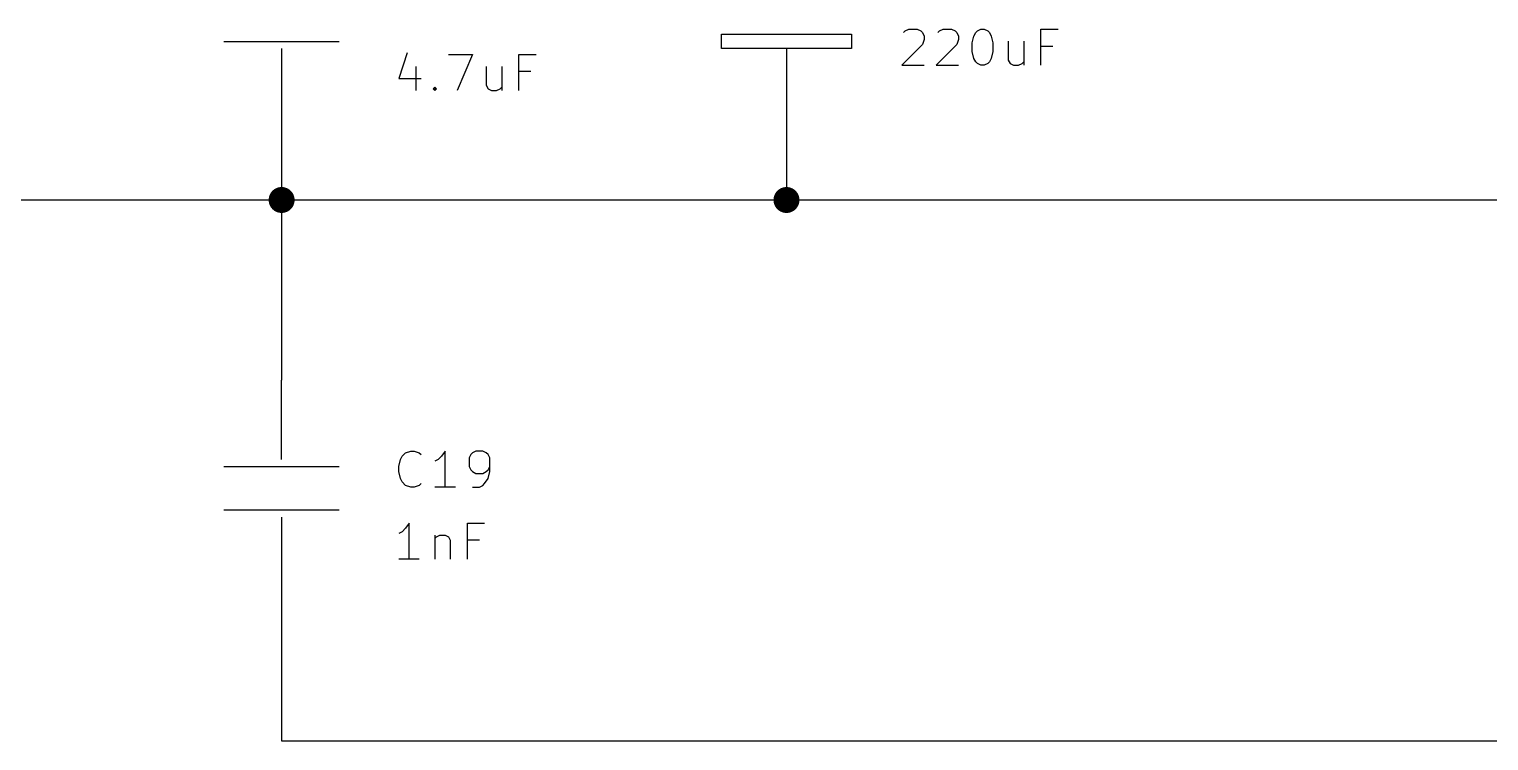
# Model space of a CAD drawing. Extents: x 0.4 to 11.3, y -7.9 to -0.4.
# Drawn here: x 5.05 to 7.074, y -2.9 to -1.913 of the extents above; entities that cross this region are included whole.
import ezdxf

# ---------------------------------------------------------------- set-up
doc = ezdxf.new("R2010")
doc.units = 0
doc.header["$MEASUREMENT"] = 0
for name, color, linetype in [('CYAN2', 4, 'CONTINUOUS'), ('GREEN3', 91, 'CONTINUOUS'), ('RED2', 1, 'CONTINUOUS')]:
    doc.layers.add(name, color=color, linetype=linetype)

msp = doc.modelspace()

# ---------------------------------------------------------------- linework, layer by layer
at = {"layer": 'CYAN2', "linetype": 'CONTINUOUS'}
for p, q in [((6.26234, -1.91789), (6.26472, -1.91551)), ((6.26472, -1.91551), (6.26948, -1.91313)), ((6.26948, -1.91313), (6.28139, -1.91313)), ((6.28139, -1.91313), (6.28615, -1.91551)), ((6.28615, -1.91551), (6.28853, -1.91789)), ((6.28853, -1.91789), (6.29091, -1.92265)), ((6.30996, -1.91789), (6.31233, -1.91551)), ((6.31233, -1.91551), (6.3171, -1.91313)), ((6.3171, -1.91313), (6.329, -1.91313)), ((6.329, -1.91313), (6.33376, -1.91551)), ((6.33376, -1.91551), (6.33615, -1.91789)), ((6.33615, -1.91789), (6.33853, -1.92265)), ((6.35995, -1.92265), (6.36233, -1.91789)), ((6.36233, -1.91789), (6.36472, -1.91551)), ((6.36472, -1.91551), (6.36948, -1.91313)), ((6.36948, -1.91313), (6.37424, -1.91313)), ((6.37424, -1.91313), (6.379, -1.91551)), ((6.379, -1.91551), (6.38138, -1.91789)), ((6.38138, -1.91789), (6.38376, -1.92265)), ((6.45281, -1.96313), (6.45281, -1.91313)), ((6.45281, -1.91313), (6.47662, -1.91313)), ((6.28853, -1.93456), (6.25996, -1.96313)), ((6.29091, -1.92742), (6.28853, -1.93456)), ((6.29091, -1.92265), (6.29091, -1.92742)), ((6.33615, -1.93456), (6.30757, -1.96313)), ((6.33853, -1.92742), (6.33615, -1.93456)), ((6.33853, -1.92265), (6.33853, -1.92742)), ((6.35757, -1.93218), (6.35995, -1.92265)), ((6.35757, -1.94408), (6.35757, -1.93218)), ((6.38376, -1.92265), (6.38615, -1.93218)), ((6.38615, -1.93218), (6.38615, -1.94408)), ((6.40757, -1.9298), (6.40757, -1.95599)), ((6.429, -1.9298), (6.429, -1.96313)), ((6.46948, -1.93694), (6.45281, -1.93694)), ((5.57424, -1.94575), (5.56234, -1.98146)), ((5.63139, -1.94813), (5.66472, -1.94813)), ((5.66472, -1.94813), (5.64329, -1.99813)), ((5.729, -1.99813), (5.729, -1.94813)), ((5.729, -1.94813), (5.75281, -1.94813)), ((6.35995, -1.95361), (6.35757, -1.94408)), ((6.36233, -1.95837), (6.35995, -1.95361)), ((6.36472, -1.96075), (6.36233, -1.95837)), ((6.36948, -1.96313), (6.36472, -1.96075)), ((6.379, -1.96075), (6.37424, -1.96313)), ((6.38138, -1.95837), (6.379, -1.96075)), ((6.38376, -1.95361), (6.38138, -1.95837)), ((6.38615, -1.94408), (6.38376, -1.95361)), ((6.40757, -1.95599), (6.40995, -1.96075)), ((6.40995, -1.96075), (6.41472, -1.96313)), ((6.42186, -1.96313), (6.42662, -1.96075)), ((6.42662, -1.96075), (6.429, -1.95837)), ((5.56234, -1.98146), (5.59329, -1.98146)), ((5.58615, -1.9648), (5.58615, -1.99813)), ((5.68376, -1.9648), (5.68376, -1.99099)), ((5.70519, -1.9648), (5.70519, -1.99813)), ((5.74567, -1.97194), (5.729, -1.97194)), ((6.25996, -1.96313), (6.29091, -1.96313)), ((6.30757, -1.96313), (6.33853, -1.96313)), ((6.37424, -1.96313), (6.36948, -1.96313)), ((6.41472, -1.96313), (6.42186, -1.96313)), ((5.60996, -1.99575), (5.61233, -1.99337)), ((5.61233, -1.99813), (5.60996, -1.99575)), ((5.61233, -1.99337), (5.61472, -1.99575)), ((5.61233, -1.99337), (5.61233, -1.99813)), ((5.61472, -1.99575), (5.61233, -1.99813)), ((5.68376, -1.99099), (5.68615, -1.99575)), ((5.68615, -1.99575), (5.69091, -1.99813)), ((5.69091, -1.99813), (5.69805, -1.99813)), ((5.69805, -1.99813), (5.70281, -1.99575)), ((5.70281, -1.99575), (5.70519, -1.99337)), ((5.56472, -2.51004), (5.5671, -2.50528)), ((5.5671, -2.50528), (5.57186, -2.50051)), ((5.57186, -2.50051), (5.579, -2.49813)), ((5.579, -2.49813), (5.58376, -2.49813)), ((5.58376, -2.49813), (5.59091, -2.50051)), ((5.59091, -2.50051), (5.59329, -2.50289)), ((5.62186, -2.50528), (5.6171, -2.51004)), ((5.62662, -2.49813), (5.62186, -2.50528)), ((5.62662, -2.54813), (5.62662, -2.49813)), ((5.66233, -2.50289), (5.65996, -2.50765)), ((5.65996, -2.50765), (5.65996, -2.51956)), ((5.66472, -2.50051), (5.66233, -2.50289)), ((5.66948, -2.49813), (5.66472, -2.50051)), ((5.679, -2.49813), (5.66948, -2.49813)), ((5.68376, -2.50051), (5.679, -2.49813)), ((5.68615, -2.50289), (5.68376, -2.50051)), ((5.68853, -2.50765), (5.68615, -2.50289)), ((5.68853, -2.5267), (5.68853, -2.50765)), ((5.56234, -2.51956), (5.56472, -2.51004)), ((5.56234, -2.5267), (5.56234, -2.51956)), ((5.56472, -2.53622), (5.56234, -2.5267)), ((5.6171, -2.51004), (5.61234, -2.51242)), ((5.65996, -2.51956), (5.66233, -2.52432)), ((5.66233, -2.52432), (5.66472, -2.5267)), ((5.66472, -2.5267), (5.66948, -2.52908)), ((5.66948, -2.52908), (5.679, -2.52908)), ((5.679, -2.52908), (5.68376, -2.5267)), ((5.68376, -2.5267), (5.68615, -2.52432)), ((5.68615, -2.52432), (5.68853, -2.51956)), ((5.68615, -2.53622), (5.68853, -2.5267)), ((5.5671, -2.54099), (5.56472, -2.53622)), ((5.57186, -2.54575), (5.5671, -2.54099)), ((5.579, -2.54813), (5.57186, -2.54575)), ((5.58376, -2.54813), (5.579, -2.54813)), ((5.59091, -2.54575), (5.58376, -2.54813)), ((5.59329, -2.54337), (5.59091, -2.54575)), ((5.64091, -2.54813), (5.61234, -2.54813)), ((5.66472, -2.54813), (5.67424, -2.54813)), ((5.67424, -2.54813), (5.679, -2.54575)), ((5.679, -2.54575), (5.68138, -2.54337)), ((5.68138, -2.54337), (5.68615, -2.53622)), ((5.5671, -2.61004), (5.56234, -2.61242)), ((5.57186, -2.60528), (5.5671, -2.61004)), ((5.57662, -2.59813), (5.57186, -2.60528)), ((5.57662, -2.64813), (5.57662, -2.59813)), ((5.65757, -2.64813), (5.65757, -2.59813)), ((5.65757, -2.59813), (5.68138, -2.59813)), ((5.61233, -2.6148), (5.61233, -2.64813)), ((5.61233, -2.61956), (5.61472, -2.61718)), ((5.61472, -2.61718), (5.61948, -2.6148)), ((5.61948, -2.6148), (5.62662, -2.6148)), ((5.62662, -2.6148), (5.63138, -2.61718)), ((5.63138, -2.61718), (5.63376, -2.62194)), ((5.63376, -2.62194), (5.63376, -2.64813)), ((5.67424, -2.62194), (5.65757, -2.62194)), ((5.59091, -2.64813), (5.56234, -2.64813))]:
    msp.add_line(p, q, dxfattribs=at)
at = {"layer": 'GREEN3', "linetype": 'CONTINUOUS'}
for p, q in [((5.4, -2.05), (5.4, -2.15)), ((6.1, -2.05), (6.1, -2.15)), ((4.5, -2.15), (5.4, -2.15)), ((5.4, -2.15), (5.4, -2.4)), ((5.4, -2.15), (6.1, -2.15)), ((6.1, -2.15), (7.1, -2.15)), ((5.4, -2.7), (5.4, -2.9)), ((5.4, -2.9), (8.95, -2.9))]:
    msp.add_line(p, q, dxfattribs=at)
at = {"layer": 'GREEN3', "const_width": 0.018}
for points in [[(5.391, -2.15, 1), (5.409, -2.15, 1)], [(6.091, -2.15, 1), (6.109, -2.15, 1)]]:
    msp.add_lwpolyline(points, format="xyb", close=True, dxfattribs=at)
at = {"layer": 'RED2', "linetype": 'CONTINUOUS'}
for p, q in [((6.01, -1.94), (6.01, -1.92)), ((6.01, -1.92), (6.19, -1.92)), ((6.19, -1.92), (6.19, -1.94)), ((5.32, -1.93), (5.48, -1.93)), ((5.4, -1.94), (5.4, -2.05)), ((6.19, -1.94), (6.01, -1.94)), ((6.1, -1.94), (6.1, -2.05)), ((5.4, -2.51), (5.4, -2.4)), ((5.48, -2.52), (5.32, -2.52)), ((5.48, -2.58), (5.32, -2.58)), ((5.4, -2.59), (5.4, -2.7))]:
    msp.add_line(p, q, dxfattribs=at)

doc.saveas('drawing.dxf')
